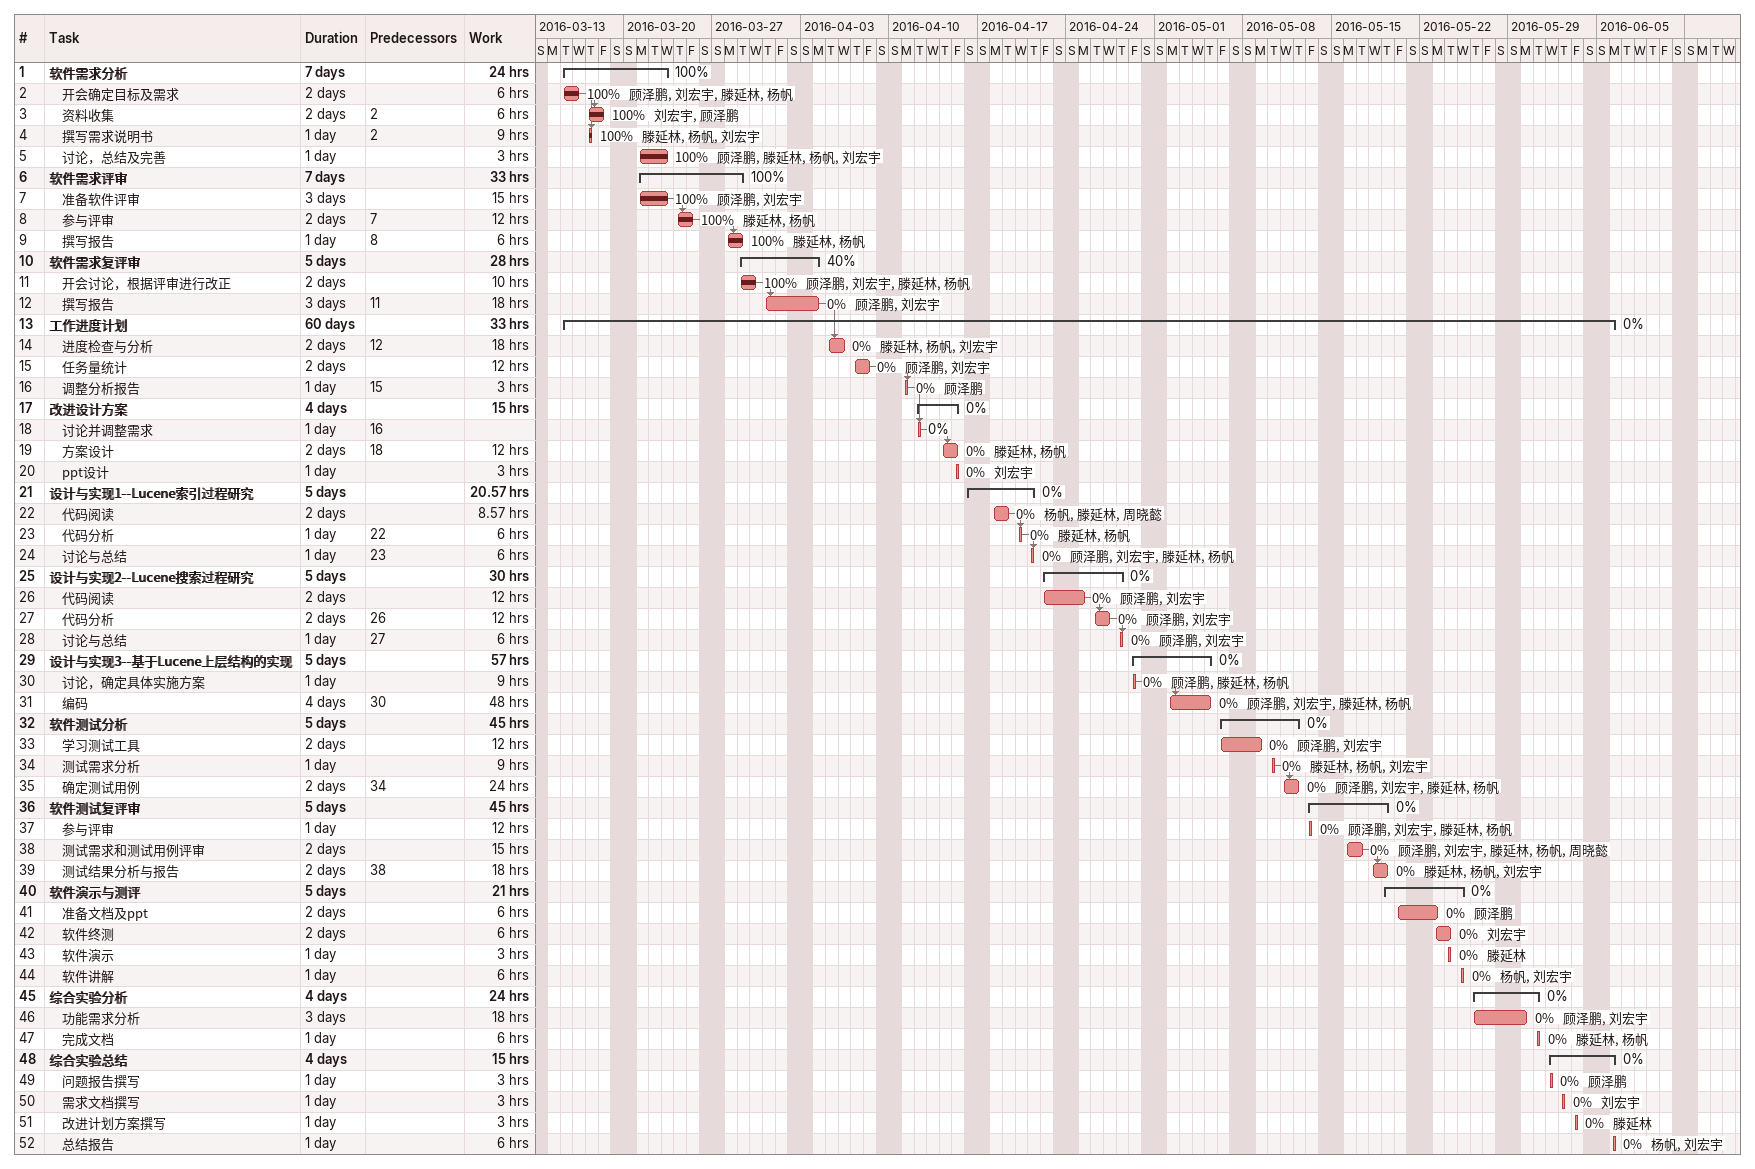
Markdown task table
| ID | Level | Task | Duration | Start | Finish | Predecessors | Resources | % complete | Work (h) |
|---|---|---|---|---|---|---|---|---|---|
| 1 | 1 | **软件需求分析** | 7d | 2016-03-15 | 2016-03-23 |  |  | 100 | 24 |
| 2 | 2 | 开会确定目标及需求 | 2d | 2016-03-15 | 2016-03-16 |  | 顾泽鹏, 刘宏宇, 滕延林, 杨帆 | 100 | 6 |
| 3 | 2 | 资料收集 | 2d | 2016-03-17 | 2016-03-18 | 2 | 刘宏宇, 顾泽鹏 | 100 | 6 |
| 4 | 2 | 撰写需求说明书 | 1d | 2016-03-17 | 2016-03-17 | 2 | 滕延林, 杨帆, 刘宏宇 | 100 | 9 |
| 5 | 2 | 讨论，总结及完善 | 1d | 2016-03-21 | 2016-03-23 |  | 顾泽鹏, 滕延林, 杨帆, 刘宏宇 | 100 | 3 |
| 6 | 1 | **软件需求评审** | 7d | 2016-03-21 | 2016-03-29 |  |  | 100 | 33 |
| 7 | 2 | 准备软件评审 | 3d | 2016-03-21 | 2016-03-23 |  | 顾泽鹏, 刘宏宇 | 100 | 15 |
| 8 | 2 | 参与评审 | 2d | 2016-03-24 | 2016-03-25 | 7 | 滕延林, 杨帆 | 100 | 12 |
| 9 | 2 | 撰写报告 | 1d | 2016-03-28 | 2016-03-29 | 8 | 滕延林, 杨帆 | 100 | 6 |
| 10 | 1 | **软件需求复评审** | 5d | 2016-03-29 | 2016-04-04 |  |  | 40 | 28 |
| 11 | 2 | 开会讨论，根据评审进行改正 | 2d | 2016-03-29 | 2016-03-30 |  | 顾泽鹏, 刘宏宇, 滕延林, 杨帆 | 100 | 10 |
| 12 | 2 | 撰写报告 | 3d | 2016-03-31 | 2016-04-04 | 11 | 顾泽鹏, 刘宏宇 | 0 | 18 |
| 13 | 1 | **工作进度计划** | 60d | 2016-03-15 | 2016-06-06 |  |  | 0 | 33 |
| 14 | 2 | 进度检查与分析 | 2d | 2016-04-05 | 2016-04-06 | 12 | 滕延林, 杨帆, 刘宏宇 | 0 | 18 |
| 15 | 2 | 任务量统计 | 2d | 2016-04-07 | 2016-04-08 |  | 顾泽鹏, 刘宏宇 | 0 | 12 |
| 16 | 2 | 调整分析报告 | 1d | 2016-04-11 | 2016-04-11 | 15 | 顾泽鹏 | 0 | 3 |
| 17 | 1 | **改进设计方案** | 4d | 2016-04-12 | 2016-04-15 |  |  | 0 | 15 |
| 18 | 2 | 讨论并调整需求 | 1d | 2016-04-12 | 2016-04-12 | 16 |  | 0 |  |
| 19 | 2 | 方案设计 | 2d | 2016-04-14 | 2016-04-15 | 18 | 滕延林, 杨帆 | 0 | 12 |
| 20 | 2 | ppt设计 | 1d | 2016-04-15 | 2016-04-15 |  | 刘宏宇 | 0 | 3 |
| 21 | 1 | **设计与实现1--Lucene索引过程研究** | 5d | 2016-04-16 | 2016-04-21 |  |  | 0 | 20.57 |
| 22 | 2 | 代码阅读 | 2d | 2016-04-18 | 2016-04-19 |  | 杨帆, 滕延林, 周晓懿 | 0 | 8.57 |
| 23 | 2 | 代码分析 | 1d | 2016-04-20 | 2016-04-20 | 22 | 滕延林, 杨帆 | 0 | 6 |
| 24 | 2 | 讨论与总结 | 1d | 2016-04-21 | 2016-04-21 | 23 | 顾泽鹏, 刘宏宇, 滕延林, 杨帆 | 0 | 6 |
| 25 | 1 | **设计与实现2--Lucene搜索过程研究** | 5d | 2016-04-22 | 2016-04-28 |  |  | 0 | 30 |
| 26 | 2 | 代码阅读 | 2d | 2016-04-22 | 2016-04-25 |  | 顾泽鹏, 刘宏宇 | 0 | 12 |
| 27 | 2 | 代码分析 | 2d | 2016-04-26 | 2016-04-27 | 26 | 顾泽鹏, 刘宏宇 | 0 | 12 |
| 28 | 2 | 讨论与总结 | 1d | 2016-04-28 | 2016-04-28 | 27 | 顾泽鹏, 刘宏宇 | 0 | 6 |
| 29 | 1 | **设计与实现3--基于Lucene上层结构的实现** | 5d | 2016-04-29 | 2016-05-05 |  |  | 0 | 57 |
| 30 | 2 | 讨论，确定具体实施方案 | 1d | 2016-04-29 | 2016-04-29 |  | 顾泽鹏, 滕延林, 杨帆 | 0 | 9 |
| 31 | 2 | 编码 | 4d | 2016-05-02 | 2016-05-05 | 30 | 顾泽鹏, 刘宏宇, 滕延林, 杨帆 | 0 | 48 |
| 32 | 1 | **软件测试分析** | 5d | 2016-05-06 | 2016-05-12 |  |  | 0 | 45 |
| 33 | 2 | 学习测试工具 | 2d | 2016-05-06 | 2016-05-09 |  | 顾泽鹏, 刘宏宇 | 0 | 12 |
| 34 | 2 | 测试需求分析 | 1d | 2016-05-10 | 2016-05-10 |  | 滕延林, 杨帆, 刘宏宇 | 0 | 9 |
| 35 | 2 | 确定测试用例 | 2d | 2016-05-11 | 2016-05-12 | 34 | 顾泽鹏, 刘宏宇, 滕延林, 杨帆 | 0 | 24 |
| 36 | 1 | **软件测试复评审** | 5d | 2016-05-13 | 2016-05-19 |  |  | 0 | 45 |
| 37 | 2 | 参与评审 | 1d | 2016-05-13 | 2016-05-13 |  | 顾泽鹏, 刘宏宇, 滕延林, 杨帆 | 0 | 12 |
| 38 | 2 | 测试需求和测试用例评审 | 2d | 2016-05-16 | 2016-05-17 |  | 顾泽鹏, 刘宏宇, 滕延林, 杨帆, 周晓懿 | 0 | 15 |
| 39 | 2 | 测试结果分析与报告 | 2d | 2016-05-18 | 2016-05-19 | 38 | 滕延林, 杨帆, 刘宏宇 | 0 | 18 |
| 40 | 1 | **软件演示与测评** | 5d | 2016-05-19 | 2016-05-25 |  |  | 0 | 21 |
| 41 | 2 | 准备文档及ppt | 2d | 2016-05-20 | 2016-05-23 |  | 顾泽鹏 | 0 | 6 |
| 42 | 2 | 软件终测 | 2d | 2016-05-23 | 2016-05-24 |  | 刘宏宇 | 0 | 6 |
| 43 | 2 | 软件演示 | 1d | 2016-05-24 | 2016-05-24 |  | 滕延林 | 0 | 3 |
| 44 | 2 | 软件讲解 | 1d | 2016-05-25 | 2016-05-25 |  | 杨帆, 刘宏宇 | 0 | 6 |
| 45 | 1 | **综合实验分析** | 4d | 2016-05-26 | 2016-05-31 |  |  | 0 | 24 |
| 46 | 2 | 功能需求分析 | 3d | 2016-05-26 | 2016-05-30 |  | 顾泽鹏, 刘宏宇 | 0 | 18 |
| 47 | 2 | 完成文档 | 1d | 2016-05-31 | 2016-05-31 |  | 滕延林, 杨帆 | 0 | 6 |
| 48 | 1 | **综合实验总结** | 4d | 2016-06-01 | 2016-06-06 |  |  | 0 | 15 |
| 49 | 2 | 问题报告撰写 | 1d | 2016-06-01 | 2016-06-01 |  | 顾泽鹏 | 0 | 3 |
| 50 | 2 | 需求文档撰写 | 1d | 2016-06-02 | 2016-06-02 |  | 刘宏宇 | 0 | 3 |
| 51 | 2 | 改进计划方案撰写 | 1d | 2016-06-03 | 2016-06-03 |  | 滕延林 | 0 | 3 |
| 52 | 2 | 总结报告 | 1d | 2016-06-06 | 2016-06-06 |  | 杨帆, 刘宏宇 | 0 | 6 |
